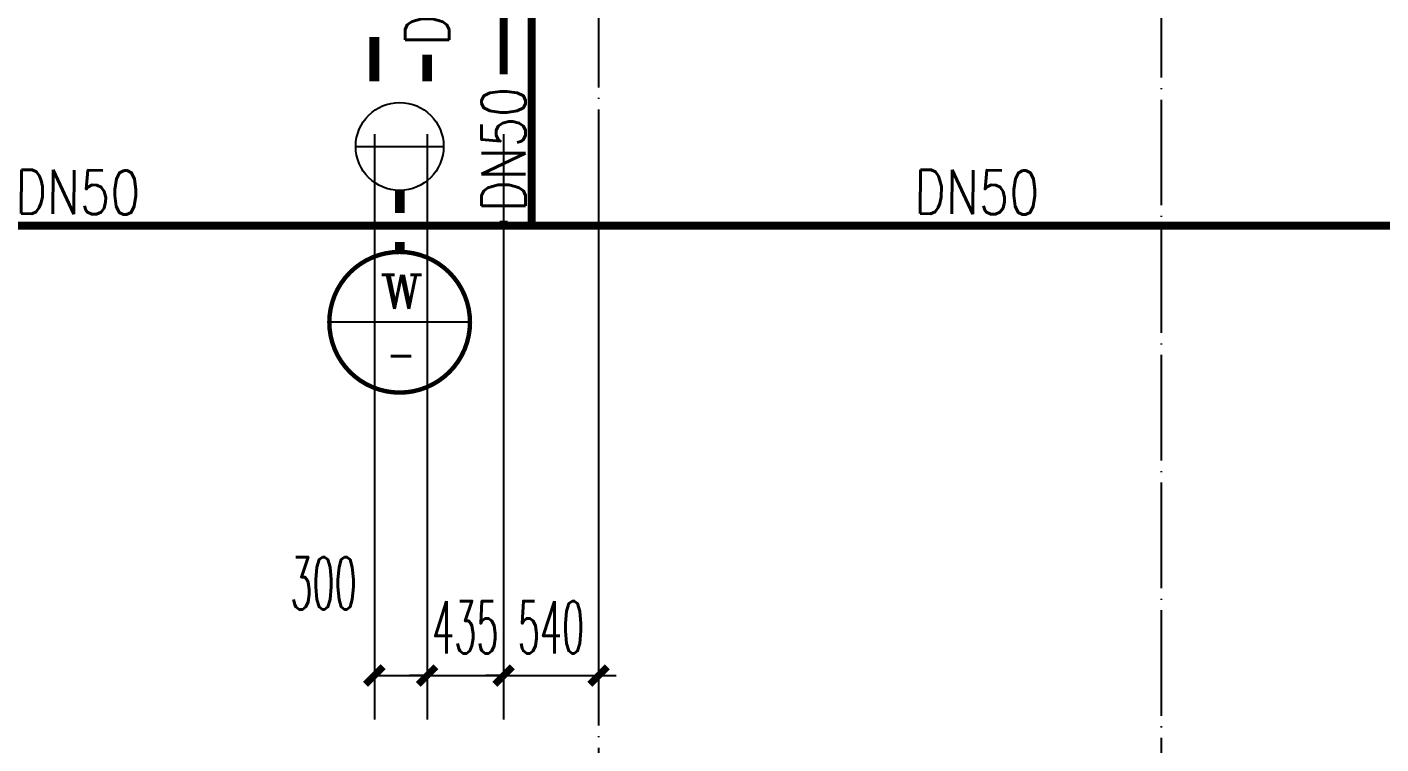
# Model space of a CAD drawing. Extents: x 27938 to 1507990, y 110129 to 923079.
# Drawn here: x 858967 to 866667, y 667259 to 671336 of the extents above; entities that cross this region are included whole.
import ezdxf
from ezdxf.enums import TextEntityAlignment as Align

# ---------------------------------------------------------------- set-up
doc = ezdxf.new("R2010")
doc.units = 0
doc.header["$LTSCALE"] = 1000
doc.header["$MEASUREMENT"] = 0
doc.linetypes.add('DOTE', pattern=[2.42, 2, -0.2, 0.02, -0.2])
for name, color, linetype in [('DIM_污水', 2, 'Continuous'), ('DOTE', 1, 'Continuous'), ('PIPE-凝结', 150, 'N'), ('PIPE-废水', 31, 'TG_F'), ('PIPE-污水', 2, 'W'), ('TEXT_凝结', 7, 'Continuous'), ('TEXT_废水', 7, 'Continuous'), ('TWT_DIM', 3, 'Continuous'), ('WELL_污水', 2, 'Continuous')]:
    doc.layers.add(name, color=color, linetype=linetype)
doc.styles.add('_TCH_DIM_T3', font='SIMPLEX.shx', dxfattribs={"width": 0.494118, "bigfont": 'GBCBIG.shx'})
doc.styles.add('_TWT_CIRCLE', font='COMPLEX', dxfattribs={"width": 1.1, "height": 3.5, "bigfont": 'HZTXT'})
doc.styles.add('_TWT_PIPEDN', font='SIMPLEX', dxfattribs={"width": 0.8, "height": 3.5, "bigfont": 'HZTXT'})
doc.styles.get("Standard").update_dxf_attribs({"font": 'gbenor.shx', "bigfont": 'gbcbig.shx'})
doc.styles.add('TG_LINETYPE', font='SIMPLEX', dxfattribs={"width": 0.8, "height": 3, "bigfont": 'HZTXT'})
doc.linetypes.add('N', pattern='A,3,-0.2,["N",Standard,S=0.25,R=0,X=-0.1,Y=-0.115],-0.2', length=3.4)
doc.linetypes.add('TG_F', pattern='A,2,-0.3,["F",TG_LINETYPE,S=0.1,R=0,X=-0.23,Y=-0.15],0', length=2.3)
doc.linetypes.add('W', pattern='A,3,-0.2,["W",Standard,S=0.25,R=0,X=-0.1,Y=-0.115],-0.2', length=3.4)
doc.dimstyles.new('_TWT_ARCH&&100', dxfattribs={"dimtxt": 297.5, "dimasz": 100, "dimexe": 250, "dimexo": 300, "dimgap": 126.25, "dimtad": 1, "dimdec": 0, "dimzin": 0, "dimdsep": 46, "dimtxsty": '_TCH_DIM_T3', "dimblk": 'ARCHTICK', "dimcen": 0.09, "dimclrt": 7, "dimazin": 2, "dimtfac": 1, "dimtdec": 0, "dimtix": 1, "dimtmove": 2, "dimatfit": 3, "dimfxl": 1, "dimtolj": 1, "dimtzin": 0, "dimarcsym": 0})

# ---------------------------------------------------------------- blocks, each defined once
blk = doc.blocks.new('_ArchTick')
at = {"color": 0, "linetype": 'ByBlock', "const_width": 0.4}
blk.add_lwpolyline([(-0.5, -0.5), (0.5, 0.5)], dxfattribs=at)
blk = doc.blocks.new('*D621')
at = {"layer": 'Defpoints', "color": 0}
for p in [(860941.6, 671026.7), (861241.6, 671026.7), (861241.6, 667647.9)]:
    blk.add_point(p, dxfattribs=at)
at = {"layer": 'TWT_DIM', "color": 0, "lineweight": -2}
for p, q in [((860941.6, 670726.7), (860941.6, 667397.9)), ((861241.6, 670726.7), (861241.6, 667397.9)), ((860941.6, 667647.9), (861241.6, 667647.9))]:
    blk.add_line(p, q, dxfattribs=at)
at = {"layer": 'TWT_DIM', "color": 0, "lineweight": -2, "xscale": 100, "yscale": 100, "zscale": 100, "rotation": 180}
blk.add_blockref('_ArchTick', (860941.6, 667647.9), dxfattribs=at)
at = {"layer": 'TWT_DIM', "color": 0, "lineweight": -2, "xscale": 100, "yscale": 100, "zscale": 100}
blk.add_blockref('_ArchTick', (861241.6, 667647.9), dxfattribs=at)
at = {"layer": 'TWT_DIM', "color": 7, "insert": (860652.6, 668172.9), "char_height": 297.5, "attachment_point": 5, "style": '_TCH_DIM_T3'}
blk.add_mtext('\\A1;300', dxfattribs=at)
blk = doc.blocks.new('*D622')
at = {"layer": 'Defpoints', "color": 0}
for p in [(861241.6, 671026.7), (861676.6, 671026.7), (861676.6, 667647.9)]:
    blk.add_point(p, dxfattribs=at)
at = {"layer": 'TWT_DIM', "color": 0, "lineweight": -2}
for p, q in [((861241.6, 670726.7), (861241.6, 667397.9)), ((861676.6, 670726.7), (861676.6, 667397.9)), ((861241.6, 667647.9), (861141.6, 667647.9)), ((861241.6, 667647.9), (861676.6, 667647.9)), ((861676.6, 667647.9), (861776.6, 667647.9))]:
    blk.add_line(p, q, dxfattribs=at)
at = {"layer": 'TWT_DIM', "color": 0, "lineweight": -2, "xscale": 100, "yscale": 100, "zscale": 100}
blk.add_blockref('_ArchTick', (861241.6, 667647.9), dxfattribs=at)
at = {"layer": 'TWT_DIM', "color": 0, "lineweight": -2, "xscale": 100, "yscale": 100, "zscale": 100, "rotation": 180}
blk.add_blockref('_ArchTick', (861676.6, 667647.9), dxfattribs=at)
at = {"layer": 'TWT_DIM', "color": 7, "insert": (861459.1, 667922.9), "char_height": 297.5, "attachment_point": 5, "style": '_TCH_DIM_T3'}
blk.add_mtext('\\A1;435', dxfattribs=at)
blk = doc.blocks.new('*D623')
at = {"layer": 'Defpoints', "color": 0}
for p in [(861676.6, 671026.7), (862216.6, 671026.7), (862216.6, 667647.9)]:
    blk.add_point(p, dxfattribs=at)
at = {"layer": 'TWT_DIM', "color": 0, "lineweight": -2}
for p, q in [((861676.6, 670726.7), (861676.6, 667397.9)), ((862216.6, 670726.7), (862216.6, 667397.9)), ((861676.6, 667647.9), (861576.6, 667647.9)), ((861676.6, 667647.9), (862216.6, 667647.9)), ((862216.6, 667647.9), (862316.6, 667647.9))]:
    blk.add_line(p, q, dxfattribs=at)
at = {"layer": 'TWT_DIM', "color": 0, "lineweight": -2, "xscale": 100, "yscale": 100, "zscale": 100}
blk.add_blockref('_ArchTick', (861676.6, 667647.9), dxfattribs=at)
at = {"layer": 'TWT_DIM', "color": 0, "lineweight": -2, "xscale": 100, "yscale": 100, "zscale": 100, "rotation": 180}
blk.add_blockref('_ArchTick', (862216.6, 667647.9), dxfattribs=at)
at = {"layer": 'TWT_DIM', "color": 7, "insert": (861946.6, 667922.9), "char_height": 297.5, "attachment_point": 5, "style": '_TCH_DIM_T3'}
blk.add_mtext('\\A1;540', dxfattribs=at)
blk = doc.blocks.new('$TWTSYS$00000190')
blk.add_line((0, 0.5, 0), (0, -0.5, 0))
blk.add_circle((0, 0, 0), 0.5)
blk = doc.blocks.new('*D1438')
at = {"layer": 'Defpoints', "color": 0}
for p in [(860941.6, 671026.7), (861241.6, 671026.7), (861241.6, 667647.9)]:
    blk.add_point(p, dxfattribs=at)
at = {"layer": 'TWT_DIM', "color": 0, "lineweight": -2}
for p, q in [((860941.6, 670726.7), (860941.6, 667397.9)), ((861241.6, 670726.7), (861241.6, 667397.9)), ((860941.6, 667647.9), (861241.6, 667647.9))]:
    blk.add_line(p, q, dxfattribs=at)
at = {"layer": 'TWT_DIM', "color": 0, "lineweight": -2, "xscale": 100, "yscale": 100, "zscale": 100, "rotation": 180}
blk.add_blockref('_ArchTick', (860941.6, 667647.9), dxfattribs=at)
at = {"layer": 'TWT_DIM', "color": 0, "lineweight": -2, "xscale": 100, "yscale": 100, "zscale": 100}
blk.add_blockref('_ArchTick', (861241.6, 667647.9), dxfattribs=at)
at = {"layer": 'TWT_DIM', "color": 7, "insert": (860652.6, 668172.9), "char_height": 297.5, "attachment_point": 5, "style": '_TCH_DIM_T3'}
blk.add_mtext('\\A1;300', dxfattribs=at)
blk = doc.blocks.new('*D1439')
at = {"layer": 'Defpoints', "color": 0}
for p in [(861241.6, 671026.7), (861676.6, 671026.7), (861676.6, 667647.9)]:
    blk.add_point(p, dxfattribs=at)
at = {"layer": 'TWT_DIM', "color": 0, "lineweight": -2}
for p, q in [((861241.6, 670726.7), (861241.6, 667397.9)), ((861676.6, 670726.7), (861676.6, 667397.9)), ((861241.6, 667647.9), (861141.6, 667647.9)), ((861241.6, 667647.9), (861676.6, 667647.9)), ((861676.6, 667647.9), (861776.6, 667647.9))]:
    blk.add_line(p, q, dxfattribs=at)
at = {"layer": 'TWT_DIM', "color": 0, "lineweight": -2, "xscale": 100, "yscale": 100, "zscale": 100}
blk.add_blockref('_ArchTick', (861241.6, 667647.9), dxfattribs=at)
at = {"layer": 'TWT_DIM', "color": 0, "lineweight": -2, "xscale": 100, "yscale": 100, "zscale": 100, "rotation": 180}
blk.add_blockref('_ArchTick', (861676.6, 667647.9), dxfattribs=at)
at = {"layer": 'TWT_DIM', "color": 7, "insert": (861459.1, 667922.9), "char_height": 297.5, "attachment_point": 5, "style": '_TCH_DIM_T3'}
blk.add_mtext('\\A1;435', dxfattribs=at)
blk = doc.blocks.new('*D1440')
at = {"layer": 'Defpoints', "color": 0}
for p in [(861676.6, 671026.7), (862216.6, 671026.7), (862216.6, 667647.9)]:
    blk.add_point(p, dxfattribs=at)
at = {"layer": 'TWT_DIM', "color": 0, "lineweight": -2}
for p, q in [((861676.6, 670726.7), (861676.6, 667397.9)), ((862216.6, 670726.7), (862216.6, 667397.9)), ((861676.6, 667647.9), (861576.6, 667647.9)), ((861676.6, 667647.9), (862216.6, 667647.9)), ((862216.6, 667647.9), (862316.6, 667647.9))]:
    blk.add_line(p, q, dxfattribs=at)
at = {"layer": 'TWT_DIM', "color": 0, "lineweight": -2, "xscale": 100, "yscale": 100, "zscale": 100}
blk.add_blockref('_ArchTick', (861676.6, 667647.9), dxfattribs=at)
at = {"layer": 'TWT_DIM', "color": 0, "lineweight": -2, "xscale": 100, "yscale": 100, "zscale": 100, "rotation": 180}
blk.add_blockref('_ArchTick', (862216.6, 667647.9), dxfattribs=at)
at = {"layer": 'TWT_DIM', "color": 7, "insert": (861946.6, 667922.9), "char_height": 297.5, "attachment_point": 5, "style": '_TCH_DIM_T3'}
blk.add_mtext('\\A1;540', dxfattribs=at)

msp = doc.modelspace()

# ---------------------------------------------------------------- linework, layer by layer
at = {"layer": 'DIM_污水'}
msp.add_line((861485.6, 669657.2), (860685.6, 669657.2), dxfattribs=at)
at = {"layer": 'DIM_污水', "const_width": 25}
msp.add_lwpolyline([(861485.6, 669657.2, 1), (860685.6, 669657.2, 1)], format="xyb", close=True, dxfattribs=at)
at = {"layer": 'DOTE', "color": 169, "linetype": 'DOTE', "ltscale": 0.3}
for p, q in [((862216.8, 681757.2), (862216.6, 666975.2)), ((865416.6, 677457.2), (865416.6, 666975.2))]:
    msp.add_line(p, q, dxfattribs=at)
at = {"layer": 'PIPE-凝结', "ltscale": 0.5, "const_width": 45}
for points in [[(861676.6, 672832.2), (861676.6, 671222.2)], [(861836.6, 672844.6), (861836.6, 670207.2)], [(861676.6, 671222.2), (861676.6, 671067.8)], [(853216.6, 670207.2), (874966.6, 670207.2)], [(861676.6, 670234.5), (861676.6, 670207.2)]]:
    msp.add_lwpolyline(points, dxfattribs=at)
at = {"layer": 'PIPE-废水', "ltscale": 0.5, "const_width": 55}
for points in [[(860941.6, 671026.7), (860941.6, 671280.2)], [(861241.6, 671026.7), (861241.6, 671178.6)]]:
    msp.add_lwpolyline(points, dxfattribs=at)
at = {"layer": 'PIPE-污水', "const_width": 55}
for points in [[(861085.9, 670407.2), (861086.1, 670279)], [(861086.4, 670113.7), (861086.4, 670057.2)]]:
    msp.add_lwpolyline(points, dxfattribs=at)

# ---------------------------------------------------------------- block references
at = {"layer": 'WELL_污水', "xscale": 500, "yscale": 500, "zscale": 500, "rotation": 90.00000000000001}
msp.add_blockref('$TWTSYS$00000190', (861085.6, 670657.2), dxfattribs=at)

# ---------------------------------------------------------------- texts
at = {"layer": 'DIM_污水', "color": 7, "style": '_TWT_CIRCLE'}
for s, height, width, p, p2 in [('W', 193.3, 1.21, (860974.2, 669733.5), (861219.2, 669733.5)), ('-', 207, 0.941111, (861009.7, 669375.9), (861176.6, 669375.9))]:
    msp.add_text(s, height=height, dxfattribs=dict(at, width=width)).set_placement(p, p2, align=Align.FIT)
at = {"layer": 'TEXT_凝结', "style": '_TWT_PIPEDN', "width": 0.8}
for rotation, p in [(90, (861801.6, 670284.5)), (359.48278, (858898.6, 670275.3)), (359.48278, (864011.2, 670275.3))]:
    msp.add_text('DN50', height=250, rotation=rotation, dxfattribs=at).set_placement(p)
at = {"layer": 'TEXT_废水', "style": '_TWT_PIPEDN', "width": 0.8}
msp.add_text('DN100', height=250, rotation=90, dxfattribs=at).set_placement((861366.6, 671228.6))

# ---------------------------------------------------------------- dimensions: what is measured, and where the dimension line sits
at = {"layer": 'TWT_DIM'}
for picture in ['*D621', '*D1438']:
    dim = msp.add_linear_dim(base=(861241.6, 667647.9), p1=(860941.6, 671026.7), p2=(861241.6, 671026.7), angle=0, dimstyle='_TWT_ARCH&&100', dxfattribs=at)
    dim.commit()
    dim.dimension.update_dxf_attribs({"geometry": picture, "text_midpoint": (860652.6, 668172.9), "dimtype": 129})
for p1, p2, picture, middle in [((861241.6, 671026.7), (861676.6, 671026.7), '*D622', (861459.1, 667922.9)), ((861241.6, 671026.7), (861676.6, 671026.7), '*D1439', (861459.1, 667922.9)), ((861676.6, 671026.7), (862216.6, 671026.7), '*D623', (861946.6, 667922.9)), ((861676.6, 671026.7), (862216.6, 671026.7), '*D1440', (861946.6, 667922.9))]:
    dim = msp.add_aligned_dim(p1=p1, p2=p2, distance=-3378.8, dimstyle='_TWT_ARCH&&100', dxfattribs=at)
    dim.commit()
    dim.dimension.update_dxf_attribs({"geometry": picture, "text_midpoint": middle})

doc.saveas('drawing.dxf')
